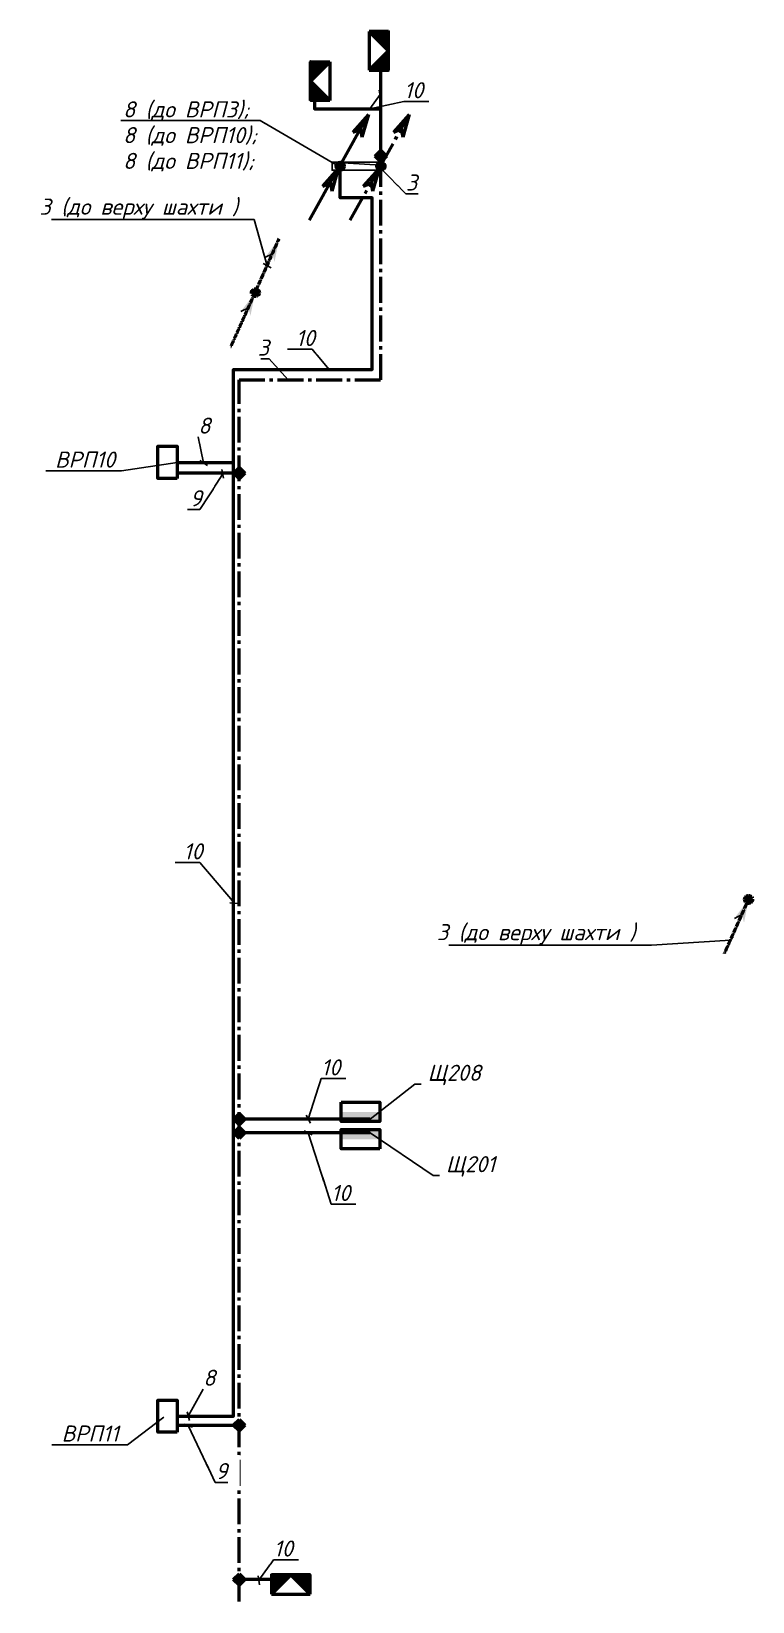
# Model space of a CAD drawing. Header units: millimetres. Extents: x 0 to 878967, y 0 to 534985.
# Drawn here: x 426578 to 448981, y 221474 to 270246 of the extents above; entities that cross this region are included whole.
import ezdxf
from ezdxf import colors
from ezdxf.entities.mleader import LeaderData, LeaderLine
from ezdxf.math import Vec2, Vec3

# ---------------------------------------------------------------- set-up
doc = ezdxf.new("R2010")
doc.units = ezdxf.units.MM
doc.linetypes.add('DASHED', pattern=[9.525, 6.35, -3.175])
doc.linetypes.add('gost6', pattern=[12, 8, -1.5, 1, -1.5])
doc.layers.get('Defpoints').update_dxf_attribs({"color": 140})
for name, color, linetype, lineweight in [('E_Позначення', 7, 'Continuous', 15), ('E_Щити', 5, 'Continuous', 50), ('Заземл.провідник', 96, 'Continuous', 50), ('Заземлення', 7, 'gost6', 50), ('Маркування електро ліній', 7, 'Continuous', 18)]:
    doc.layers.add(name, color=color, linetype=linetype, lineweight=lineweight)
doc.styles.add('ISO', font='isocpeui.ttf')
doc.styles.get("Standard").update_dxf_attribs({"font": 'arial.ttf'})

# ---------------------------------------------------------------- blocks, each defined once
blk = doc.blocks.new('*U5')
at = {"lineweight": 40}
h = blk.add_hatch(color=0, dxfattribs=at)
h.dxf.hatch_style = 1
h.paths.add_polyline_path([(300, 150), (-300, 150), (-300, 0), (300, 0)])
at = {"color": 0}
blk.add_lwpolyline([(-300, 300), (300, 300), (300, 0), (-300, 0)], close=True, dxfattribs=at)
blk = doc.blocks.new('_None')
blk = doc.blocks.new('*U95')
at = {"lineweight": -2}
h = blk.add_hatch(color=0, dxfattribs=at)
h.paths.add_polyline_path([(8.77, 16.13), (3.9, 10.61), (6.34, 11.65)])
h.paths.add_polyline_path([(8.77, 16.13), (6.34, 11.65), (6.79, 9.05)])
h = blk.add_hatch(color=0, dxfattribs=at)
edge = h.paths.add_edge_path()
edge.add_arc((0.07, 0), 1.28, 0, 360)
h = blk.add_hatch(color=0, dxfattribs=at)
h.paths.add_polyline_path([(-0.47, -0.71), (-5.33, -6.22), (-2.9, -5.18)])
h.paths.add_polyline_path([(-0.47, -0.71), (-2.9, -5.18), (-2.45, -7.79)])
at = {"color": 0, "lineweight": -2}
for p, q in [((0, 0), (8.77, 16.13)), ((8.77, 16.13), (3.9, 10.61)), ((8.77, 16.13), (6.79, 9.05)), ((3.9, 10.61), (6.34, 11.65)), ((6.34, 11.65), (6.79, 9.05)), ((-9.24, -16.84), (-0.47, -0.71)), ((-0.47, -0.71), (-5.33, -6.22)), ((-0.47, -0.71), (-2.45, -7.79)), ((-5.33, -6.22), (-2.9, -5.18)), ((-2.9, -5.18), (-2.45, -7.79))]:
    blk.add_line(p, q, dxfattribs=at)
blk.add_circle((0.11, 0), 1.24, dxfattribs=at)
blk = doc.blocks.new('_Oblique')
at = {"color": 0, "linetype": 'ByBlock', "lineweight": -2}
blk.add_line((-0.5, -0.5), (0.5, 0.5), dxfattribs=at)
blk = doc.blocks.new('61420040')
at = {"lineweight": 50}
for p, q in [((0, 0), (6, 0)), ((0, -3), (3, 0)), ((0, -1.92), (1.92, 0)), ((0, -2.59), (2.59, 0)), ((0, -2.68), (2.68, 0)), ((0, -3), (3, 0)), ((0, -3), (0, 0)), ((0, -1.52), (1.52, 0)), ((0, -1.61), (1.61, 0)), ((3, 0), (6, -3)), ((6, -1.54), (4.46, 0)), ((6, -1.49), (4.51, 0)), ((6, -1.45), (4.55, 0)), ((6, -1.36), (4.64, 0)), ((6, -1.31), (4.69, 0)), ((6, -1.27), (4.73, 0)), ((6, -1.22), (4.78, 0)), ((6, -1.18), (4.82, 0)), ((6, -1.13), (4.87, 0)), ((6, -1), (5, 0)), ((6, -0.95), (5.05, 0)), ((6, -0.91), (5.09, 0)), ((6, -0.86), (5.14, 0)), ((6, -0.82), (5.18, 0)), ((6, -0.77), (5.23, 0)), ((6, -0.68), (5.32, 0)), ((6, -0.59), (5.41, 0)), ((6, -0.55), (5.45, 0)), ((6, -0.5), (5.5, 0)), ((6, -0.46), (5.54, 0)), ((6, -0.41), (5.59, 0)), ((6, -0.37), (5.63, 0)), ((6, -0.32), (5.68, 0)), ((6, -0.28), (5.72, 0)), ((6, -0.23), (5.77, 0)), ((6, -0.19), (5.81, 0)), ((6, -0.14), (5.86, 0)), ((6, -0.1), (5.9, 0)), ((6, -0.05), (5.95, 0)), ((6, -0.01), (5.99, 0)), ((6, 0), (6, -3)), ((0, -1.87), (1.87, 0)), ((0, -1.96), (1.96, 0)), ((0, -2.01), (2.01, 0)), ((0, -2.05), (2.05, 0)), ((0, -2.1), (2.1, 0)), ((0, -2.14), (2.14, 0)), ((0, -2.19), (2.19, 0)), ((0, -2.23), (2.23, 0)), ((0, -2.28), (2.28, 0)), ((0, -2.32), (2.32, 0)), ((0, -2.37), (2.37, 0)), ((0, -2.41), (2.41, 0)), ((0, -2.46), (2.46, 0)), ((0, -2.5), (2.5, 0)), ((0, -2.55), (2.55, 0)), ((0, -2.64), (2.64, 0)), ((0, -2.73), (2.73, 0)), ((0, -2.77), (2.77, 0)), ((0, -2.82), (2.82, 0)), ((0, -2.86), (2.86, 0)), ((0, -2.91), (2.91, 0)), ((0, -2.95), (2.95, 0)), ((0, -0.03), (0.03, 0)), ((0, -0.08), (0.08, 0)), ((0, -0.12), (0.12, 0)), ((0, -0.17), (0.17, 0)), ((0, -0.21), (0.21, 0)), ((0, -0.26), (0.26, 0)), ((0, -0.3), (0.3, 0)), ((0, -0.35), (0.35, 0)), ((0, -0.39), (0.39, 0)), ((0, -0.44), (0.44, 0)), ((0, -0.48), (0.48, 0)), ((0, -0.53), (0.53, 0)), ((0, -0.57), (0.57, 0)), ((0, -0.62), (0.62, 0)), ((0, -0.66), (0.66, 0)), ((0, -0.71), (0.71, 0)), ((0, -0.75), (0.75, 0)), ((0, -0.8), (0.8, 0)), ((0, -0.84), (0.84, 0)), ((0, -0.89), (0.89, 0)), ((0, -0.93), (0.93, 0)), ((0, -0.98), (0.98, 0)), ((0, -1.02), (1.02, 0)), ((0, -1.07), (1.07, 0)), ((0, -1.11), (1.11, 0)), ((0, -1.16), (1.16, 0)), ((0, -1.2), (1.2, 0)), ((0, -1.25), (1.25, 0)), ((0, -1.29), (1.29, 0)), ((0, -1.34), (1.34, 0)), ((0, -1.38), (1.38, 0)), ((0, -1.43), (1.43, 0)), ((0, -1.47), (1.47, 0)), ((0, -1.56), (1.56, 0)), ((0, -1.65), (1.65, 0)), ((0, -1.69), (1.69, 0)), ((0, -1.74), (1.74, 0)), ((0, -1.78), (1.78, 0)), ((0, -1.83), (1.83, 0)), ((6, -2.97), (3.03, 0)), ((6, -2.93), (3.07, 0)), ((6, -2.88), (3.12, 0)), ((6, -2.84), (3.16, 0)), ((6, -2.79), (3.21, 0)), ((6, -2.75), (3.25, 0)), ((6, -2.7), (3.3, 0)), ((6, -2.66), (3.34, 0)), ((6, -2.61), (3.39, 0)), ((6, -2.57), (3.43, 0)), ((6, -2.52), (3.48, 0)), ((6, -2.48), (3.52, 0)), ((6, -2.43), (3.57, 0)), ((6, -2.39), (3.61, 0)), ((6, -2.34), (3.66, 0)), ((6, -2.3), (3.7, 0)), ((6, -2.25), (3.75, 0)), ((6, -2.21), (3.79, 0)), ((6, -2.16), (3.84, 0)), ((6, -2.12), (3.88, 0)), ((6, -2.07), (3.93, 0)), ((6, -2.03), (3.97, 0)), ((6, -1.98), (4.02, 0)), ((6, -1.94), (4.06, 0)), ((6, -1.89), (4.11, 0)), ((6, -1.85), (4.15, 0)), ((6, -1.8), (4.2, 0)), ((6, -1.76), (4.24, 0)), ((6, -1.71), (4.29, 0)), ((6, -1.67), (4.33, 0)), ((6, -1.63), (4.37, 0)), ((6, -1.58), (4.42, 0)), ((6, -1.4), (4.6, 0)), ((6, -1.09), (4.91, 0)), ((6, -1.04), (4.96, 0)), ((6, -0.73), (5.27, 0)), ((6, -0.64), (5.36, 0)), ((6, -3), (0, -3))]:
    blk.add_line(p, q, dxfattribs=at)

msp = doc.modelspace()

# ---------------------------------------------------------------- hatches: boundary and pattern name
at = {"layer": 'Заземлення'}
h = msp.add_hatch(color=256, dxfattribs=at)
h.paths.add_polyline_path([(434273.2, 263806.6), (433831.3, 263218.8), (434065.5, 263341.2)])
h.paths.add_polyline_path([(434273.2, 263806.6), (434065.5, 263341.2), (434130.8, 263085.1)])
h = msp.add_hatch(color=256, dxfattribs=at)
edge = h.paths.add_edge_path()
edge.add_arc((433532.3, 262130.5), 127.6, 4.48211, 364.48211)
at = {"layer": 'Заземлення', "ltscale": 100}
h = msp.add_hatch(color=256, dxfattribs=at)
h.dxf.hatch_style = 1
h.paths.add_polyline_path([(433203.9, 256525.4), (433027.1, 256702.2), (432850.3, 256525.4), (433027.1, 256348.7)])
at = {"layer": 'Заземлення'}
h = msp.add_hatch(color=256, dxfattribs=at)
edge = h.paths.add_edge_path()
edge.add_arc((448853, 243284), 127.6, 4.48211, 364.48211)
at = {"layer": 'Заземлення', "ltscale": 100}
h = msp.add_hatch(color=256, dxfattribs=at)
h.dxf.hatch_style = 1
h.paths.add_polyline_path([(433203.9, 236458.5), (433027.1, 236635.3), (432850.3, 236458.5), (433027.1, 236281.8)])
h = msp.add_hatch(color=256, dxfattribs=at)
h.dxf.hatch_style = 1
h.paths.add_polyline_path([(433203.9, 236037.5), (433027.1, 236214.2), (432850.3, 236037.5), (433027.1, 235860.7)])
h = msp.add_hatch(color=256, dxfattribs=at)
h.dxf.hatch_style = 1
h.paths.add_polyline_path([(433203.9, 222156.4), (433027.1, 222333.2), (432850.3, 222156.4), (433027.1, 221979.6)])

# ---------------------------------------------------------------- linework, layer by layer
at = {"layer": 'Defpoints'}
msp.add_lwpolyline([(437520.3, 265933.5), (435920.3, 265933.5), (435920.3, 266183.5), (437520.3, 266183.5), (437520.3, 265933.5), (437421.5, 266087.3), (435920.3, 266183.5)], dxfattribs=at)
at = {"layer": 'Заземл.провідник', "lineweight": -2}
msp.add_line((433831.3, 263218.8), (434065.5, 263341.2), dxfattribs=at)
at = {"layer": 'Заземл.провідник', "color": 50, "ltscale": 50}
for points in [[(437431.4, 266072), (437431.4, 269199.9)], [(435372, 268127.9), (435372, 267838.2), (437431.4, 267838.2)], [(433027.1, 222170.5), (434366.6, 222170.5)]]:
    msp.add_lwpolyline(points, dxfattribs=at)
at = {"layer": 'Заземлення'}
msp.add_line((433524.9, 262130), (434273.2, 263806.6), dxfattribs=at)
at = {"layer": 'Заземлення', "ltscale": 100}
for points in [[(432850.3, 256525.4), (433027.1, 256702.2), (433203.9, 256525.4), (433027.1, 256348.7)], [(432850.3, 236458.5), (433027.1, 236635.3), (433203.9, 236458.5), (433027.1, 236281.8)], [(432850.3, 236037.5), (433027.1, 236214.2), (433203.9, 236037.5), (433027.1, 235860.7)], [(432850.3, 222156.4), (433027.1, 222333.2), (433203.9, 222156.4), (433027.1, 221979.6)]]:
    msp.add_lwpolyline(points, close=True, dxfattribs=at)
at = {"layer": 'Заземлення'}
for centre in [(433536.1, 262130.8), (448856.8, 243284.3)]:
    msp.add_circle(centre, 123.8, dxfattribs=at)

# ---------------------------------------------------------------- block references
at = {"yscale": 200, "zscale": 200}
for p, xscale, rotation in [((437669.4, 269045.8), -200, 270), ((435251, 268097.5), 200, 90.00000000000001)]:
    msp.add_blockref('61420040', p, dxfattribs=dict(at, xscale=xscale, rotation=rotation))
at = {"xscale": -200, "yscale": 200, "zscale": 200}
msp.add_blockref('61420040', (435238.3, 222303.5), dxfattribs=at)
at = {"layer": 'E_Щити', "xscale": 2, "yscale": 2, "zscale": 2}
msp.add_blockref('*U5', (436801.4, 236383.5), dxfattribs=at)
at = {"layer": 'E_Щити', "xscale": 2, "yscale": 2, "zscale": 2, "rotation": 180}
msp.add_blockref('*U5', (436801.4, 236133.5), dxfattribs=at)
at = {"layer": 'Заземл.провідник', "linetype": 'DASHED', "ltscale": 30, "xscale": 100, "yscale": 100, "zscale": 100, "rotation": 359.4821066003499}
msp.add_blockref('*U95', (436159.7, 266058.8), dxfattribs=at)
at = {"layer": 'Заземлення', "ltscale": 100, "xscale": 100, "yscale": 100, "zscale": 100, "rotation": 359.4821066003499}
msp.add_blockref('*U95', (437424, 266058.8), dxfattribs=at)

# ---------------------------------------------------------------- leaders
at = {"layer": 'E_Позначення', "color": 7, "lineweight": 9}
ml = msp.add_multileader_mtext('Standard', dxfattribs=at)
ml.set_content('ВРП10', color=7, style='ISO')
ml.set_leader_properties()
ml.set_arrow_properties(name='NONE')
ml.build(insert=Vec2(0, 0))
ml.multileader.update_dxf_attribs({"has_text_frame": 1, "text_left_attachment_type": 7, "text_right_attachment_type": 8, "dogleg_length": 100, "arrow_head_size": 200})
ctx = ml.context
ctx.base_point, ctx.char_height, ctx.arrow_head_size, ctx.landing_gap_size, ctx.plane_origin = Vec3(427164.5, 256695.3), 500, 200, 100, Vec3(378461.9, 260340.1)
ctx.left_attachment, ctx.right_attachment, ctx.text_align_type = 7, 8, 2
notes = []
notes.append((ctx, [(0, (1, 1, 0), (429378.9, 256595.3), (-1, 0), 100, [(0, [(431102.5, 256857.6)], 0, [])])]))
ctx.mtext.insert, ctx.mtext.alignment, ctx.mtext.line_spacing_factor, ctx.mtext.flow_direction = Vec3(429178.9, 257195.3), 3, 0.72, 5
ctx.mtext.has_bg_fill, ctx.mtext.bg_color, ctx.mtext.bg_scale_factor, ctx.mtext.bg_transparency, ctx.mtext.use_window_bg_color = 1, -1027028792, 1.5, 0, 1
ml = msp.add_multileader_mtext('Standard', dxfattribs=at)
ml.set_content('ВРП11', color=7, style='ISO')
ml.set_leader_properties()
ml.set_arrow_properties(name='NONE')
ml.build(insert=Vec2(0, 0))
ml.multileader.update_dxf_attribs({"has_text_frame": 1, "text_left_attachment_type": 7, "text_right_attachment_type": 8, "dogleg_length": 100, "arrow_head_size": 200})
ctx = ml.context
ctx.base_point, ctx.char_height, ctx.arrow_head_size, ctx.landing_gap_size, ctx.plane_origin = Vec3(427416.5, 226443.1), 500, 200, 100, Vec3(313960.6, 224323.3)
ctx.left_attachment, ctx.right_attachment = 7, 8
notes.append((ctx, [(0, (1, 1, 0), (429567.7, 226343.1), (-1, 0), 100, [(0, [(430686.4, 227207.2)], 0, [])])]))
ctx.mtext.insert, ctx.mtext.line_spacing_factor, ctx.mtext.flow_direction = Vec3(427516.5, 226943.1), 0.72, 5
ctx.mtext.has_bg_fill, ctx.mtext.bg_color, ctx.mtext.bg_scale_factor, ctx.mtext.bg_transparency, ctx.mtext.use_window_bg_color = 1, -1027028792, 1.5, 0, 1
at = {"layer": 'Маркування електро ліній'}
ml = msp.add_multileader_mtext('Standard', dxfattribs=at)
ml.set_content('{\\fISOCPEUR|b0|i1|c0|p34;10}', color=256)
ml.set_leader_properties()
ml.set_arrow_properties(name='OBLIQUE')
ml.build(insert=Vec2(0, 0))
ml.multileader.update_dxf_attribs({"text_left_attachment_type": 6, "text_right_attachment_type": 6, "dogleg_length": 0.72, "arrow_head_size": 200})
ctx = ml.context
ctx.base_point, ctx.char_height, ctx.arrow_head_size, ctx.landing_gap_size, ctx.plane_origin = Vec3(434787.3, 260371.3), 500, 200, 4, Vec3(467436.4, 247126.8)
ctx.left_attachment, ctx.right_attachment = 6, 6
notes.append((ctx, [(1, (1, 1, 0), (435299.4, 260371.3), (-1, 0), 0.72, [(0, [(435831.6, 259741.7)], 0, [])])]))
ctx.mtext.insert, ctx.mtext.line_spacing_factor, ctx.mtext.flow_direction = Vec3(434791.3, 260971.3), 0.96, 5
ctx.mtext.has_bg_fill, ctx.mtext.bg_color, ctx.mtext.bg_scale_factor, ctx.mtext.bg_transparency, ctx.mtext.use_window_bg_color = 1, -1023410167, 1.5, 0, 1
ml = msp.add_multileader_mtext('Standard', dxfattribs=at)
ml.set_content('{\\fISOCPEUR|b0|i1|c0|p34;10}', color=256)
ml.set_leader_properties()
ml.set_arrow_properties(name='OBLIQUE')
ml.build(insert=Vec2(0, 0))
ml.multileader.update_dxf_attribs({"text_left_attachment_type": 6, "text_right_attachment_type": 6, "dogleg_length": 0.36, "arrow_head_size": 200})
ctx = ml.context
ctx.base_point, ctx.char_height, ctx.arrow_head_size, ctx.landing_gap_size, ctx.plane_origin = Vec3(431298.5, 244427.7), 500, 200, 4, Vec3(496092.5, 217938.8)
ctx.left_attachment, ctx.right_attachment = 6, 6
notes.append((ctx, [(1, (1, 1, 0), (431810.6, 244427.7), (-1, 0), 0.72, [(0, [(432883, 243168.5)], 0, [])])]))
ctx.mtext.insert, ctx.mtext.line_spacing_factor, ctx.mtext.flow_direction = Vec3(431302.5, 245027.7), 0.96, 5
ctx.mtext.has_bg_fill, ctx.mtext.bg_color, ctx.mtext.bg_scale_factor, ctx.mtext.bg_transparency, ctx.mtext.use_window_bg_color = 1, -1023410167, 1.5, 0, 1
ml = msp.add_multileader_mtext('Standard', dxfattribs=at)
ml.set_content('{\\fISOCPEUR|b0|i1|c0|p34;3\\fISOCPEUR|b0|i1|c204|p34; (до верху шахти )}', color=256)
ml.set_leader_properties()
ml.set_arrow_properties(name='OBLIQUE')
ml.build(insert=Vec2(0, 0))
ml.multileader.update_dxf_attribs({"text_left_attachment_type": 6, "text_right_attachment_type": 6, "dogleg_length": 0.72, "arrow_head_size": 200})
ctx = ml.context
ctx.base_point, ctx.char_height, ctx.arrow_head_size, ctx.landing_gap_size, ctx.plane_origin = Vec3(439171.5, 241867.3), 500, 200, 4, Vec3(456067.2, 231864.5)
ctx.left_attachment, ctx.right_attachment = 6, 6
notes.append((ctx, [(1, (1, 1, 0), (445840.8, 241867.3), (-1, 0), 0.72, [(1, [(448289.6, 242013.5)], 0, [])])]))
ctx.mtext.insert, ctx.mtext.line_spacing_factor, ctx.mtext.flow_direction = Vec3(439175.5, 242517.3), 0.96, 5
ctx.mtext.has_bg_fill, ctx.mtext.bg_color, ctx.mtext.bg_scale_factor, ctx.mtext.bg_transparency, ctx.mtext.use_window_bg_color = 1, -1023410167, 1.5, 0, 1
for ctx, leaders in notes:
    for number, flags, end, landing, length, lines in leaders:
        leader = LeaderData()
        leader.index, (leader.has_last_leader_line, leader.has_dogleg_vector, leader.attachment_direction) = number, flags
        leader.last_leader_point, leader.dogleg_vector, leader.dogleg_length = Vec3(end), Vec3(landing), length
        for number, points, colour, breaks in lines:
            line = LeaderLine()
            line.index, line.vertices, line.color, line.breaks = number, Vec3.list(points), colors.encode_raw_color(colour), breaks
            leader.lines.append(line)
        ctx.leaders.append(leader)

# ---------------------------------------------------------------- next in the draw order: hatches: boundary and pattern name
at = {"layer": 'Заземлення'}
h = msp.add_hatch(color=256, dxfattribs=at)
h.paths.add_polyline_path([(448856.8, 243284.3), (448414.9, 242696.5), (448649.1, 242818.9)])
h.paths.add_polyline_path([(448856.8, 243284.3), (448649.1, 242818.9), (448714.4, 242562.8)])

# ---------------------------------------------------------------- next in the draw order: linework, layer by layer
at = {"layer": 'E_Щити'}
for points in [[(431102.5, 256357.6), (430502.5, 256357.6), (430502.5, 257357.6), (431102.5, 257357.6)], [(431102.5, 226733.5), (430502.5, 226733.5), (430502.5, 227733.5), (431102.5, 227733.5)]]:
    msp.add_lwpolyline(points, close=True, dxfattribs=at)
at = {"layer": 'Заземл.провідник', "lineweight": -2}
msp.add_line((448414.9, 242696.5), (448649.1, 242818.9), dxfattribs=at)
at = {"layer": 'Заземл.провідник', "color": 50, "ltscale": 50}
msp.add_lwpolyline([(432853.7, 256843.8), (431102.5, 256843.8)], dxfattribs=at)
at = {"layer": 'Заземл.провідник', "linetype": 'DASHED', "ltscale": 50}
msp.add_lwpolyline([(432853.7, 256843.8), (431102.5, 256843.8)], dxfattribs=at)
at = {"layer": 'Заземлення'}
msp.add_line((448108.5, 241607.7), (448856.8, 243284.3), dxfattribs=at)

# ---------------------------------------------------------------- next in the draw order: leaders
at = {"layer": 'E_Позначення', "color": 7, "lineweight": 9}
ml = msp.add_multileader_mtext('Standard', dxfattribs=at)
ml.set_content('Щ208', color=7, style='ISO')
ml.set_leader_properties()
ml.set_arrow_properties(name='NONE')
ml.build(insert=Vec2(0, 0))
ml.multileader.update_dxf_attribs({"has_text_frame": 1, "text_left_attachment_type": 7, "text_right_attachment_type": 8, "dogleg_length": 100, "arrow_head_size": 400})
ctx = ml.context
ctx.base_point, ctx.char_height, ctx.arrow_head_size, ctx.landing_gap_size, ctx.plane_origin = Vec3(438685.5, 237548.9), 500, 400, 200, Vec3(328222.4, 235652)
ctx.left_attachment, ctx.right_attachment = 7, 8
notes = []
notes.append((ctx, [(1, (1, 1, 0), (438485.5, 237548.9), (1, 0), 200, [(0, [(437102.6, 236458.5)], 0, [])])]))
ctx.mtext.insert, ctx.mtext.line_spacing_factor, ctx.mtext.flow_direction = Vec3(438885.5, 238148.9), 0.72, 5
ctx.mtext.has_bg_fill, ctx.mtext.bg_color, ctx.mtext.bg_scale_factor, ctx.mtext.bg_transparency, ctx.mtext.use_window_bg_color = 1, -1027028792, 1.5, 0, 1
ml = msp.add_multileader_mtext('Standard', dxfattribs=at)
ml.set_content('Щ201', color=7, style='ISO')
ml.set_leader_properties()
ml.set_arrow_properties(name='NONE')
ml.build(insert=Vec2(0, 0))
ml.multileader.update_dxf_attribs({"has_text_frame": 1, "text_left_attachment_type": 7, "text_right_attachment_type": 8, "dogleg_length": 100, "arrow_head_size": 400})
ctx = ml.context
ctx.base_point, ctx.char_height, ctx.arrow_head_size, ctx.landing_gap_size, ctx.plane_origin = Vec3(439253.7, 234710.9), 500, 400, 200, Vec3(328222.4, 235227)
ctx.left_attachment, ctx.right_attachment = 7, 8
notes.append((ctx, [(1, (1, 1, 0), (439053.7, 234710.9), (1, 0), 200, [(0, [(437102.6, 236033.5)], 0, [])])]))
ctx.mtext.insert, ctx.mtext.line_spacing_factor, ctx.mtext.flow_direction = Vec3(439453.7, 235310.9), 0.72, 5
ctx.mtext.has_bg_fill, ctx.mtext.bg_color, ctx.mtext.bg_scale_factor, ctx.mtext.bg_transparency, ctx.mtext.use_window_bg_color = 1, -1027028792, 1.5, 0, 1
at = {"layer": 'Маркування електро ліній'}
ml = msp.add_multileader_mtext('Standard', dxfattribs=at)
ml.set_content('{\\fISOCPEUR|b0|i1|c204|p34;10}', color=256)
ml.set_leader_properties()
ml.set_arrow_properties(name='OBLIQUE')
ml.build(insert=Vec2(0, 0))
ml.multileader.update_dxf_attribs({"text_left_attachment_type": 6, "text_right_attachment_type": 6, "dogleg_length": 0.72, "arrow_head_size": 200})
ctx = ml.context
ctx.base_point, ctx.char_height, ctx.arrow_head_size, ctx.landing_gap_size, ctx.plane_origin = Vec3(438150.6, 268068.1), 500, 200, 4, Vec3(470426.1, 255106.2)
ctx.left_attachment, ctx.right_attachment = 6, 6
notes.append((ctx, [(0, (1, 1, 0), (438149.8, 268068.1), (1, 0), 0.72, [(1, [(437407.8, 268281.9), (437087.9, 267838.2)], 0, [])])]))
ctx.mtext.insert, ctx.mtext.defined_height, ctx.mtext.line_spacing_factor, ctx.mtext.flow_direction = Vec3(438154.6, 268668.1), 2.842170943040401e-14, 0.96, 5
ctx.mtext.has_bg_fill, ctx.mtext.bg_color, ctx.mtext.bg_scale_factor, ctx.mtext.bg_transparency, ctx.mtext.use_window_bg_color = 1, -1023410167, 1.5, 0, 1
ml = msp.add_multileader_mtext('Standard', dxfattribs=at)
ml.set_content('{\\fISOCPEUR|b0|i1|c0|p34;3\\fISOCPEUR|b0|i1|c204|p34; (до верху шахти )}', color=256)
ml.set_leader_properties()
ml.set_arrow_properties(name='OBLIQUE')
ml.build(insert=Vec2(0, 0))
ml.multileader.update_dxf_attribs({"text_left_attachment_type": 6, "text_right_attachment_type": 6, "dogleg_length": 0.72, "arrow_head_size": 200})
ctx = ml.context
ctx.base_point, ctx.char_height, ctx.arrow_head_size, ctx.landing_gap_size, ctx.plane_origin = Vec3(426823.7, 264401.4), 500, 200, 4, Vec3(442566.2, 250284.6)
ctx.left_attachment, ctx.right_attachment = 6, 6
notes.append((ctx, [(1, (1, 1, 0), (433493, 264401.4), (-1, 0), 0.72, [(1, [(433899.1, 262968.3)], 0, [])])]))
ctx.mtext.insert, ctx.mtext.line_spacing_factor, ctx.mtext.flow_direction = Vec3(426827.7, 265051.4), 0.96, 5
ctx.mtext.has_bg_fill, ctx.mtext.bg_color, ctx.mtext.bg_scale_factor, ctx.mtext.bg_transparency, ctx.mtext.use_window_bg_color = 1, -1023410167, 1.5, 0, 1
for ctx, leaders in notes:
    for number, flags, end, landing, length, lines in leaders:
        leader = LeaderData()
        leader.index, (leader.has_last_leader_line, leader.has_dogleg_vector, leader.attachment_direction) = number, flags
        leader.last_leader_point, leader.dogleg_vector, leader.dogleg_length = Vec3(end), Vec3(landing), length
        for number, points, colour, breaks in lines:
            line = LeaderLine()
            line.index, line.vertices, line.color, line.breaks = number, Vec3.list(points), colors.encode_raw_color(colour), breaks
            leader.lines.append(line)
        ctx.leaders.append(leader)

# ---------------------------------------------------------------- next in the draw order: hatches: boundary and pattern name
at = {"layer": 'Заземлення'}
h = msp.add_hatch(color=256, dxfattribs=at)
h.paths.add_polyline_path([(433524.9, 262130), (433083, 261542.2), (433317.2, 261664.6)])
h.paths.add_polyline_path([(433524.9, 262130), (433317.2, 261664.6), (433382.5, 261408.5)])

# ---------------------------------------------------------------- next in the draw order: linework, layer by layer
at = {"layer": 'Заземл.провідник', "lineweight": -2}
msp.add_line((433083, 261542.2), (433317.2, 261664.6), dxfattribs=at)
at = {"layer": 'Заземл.провідник', "linetype": 'DASHED', "ltscale": 50}
for points in [[(435372, 268127.9), (435372, 267838.2), (437431.4, 267838.2)], [(437102.6, 236458.5), (433027.1, 236458.5)]]:
    msp.add_lwpolyline(points, dxfattribs=at)
at = {"layer": 'Заземл.провідник', "color": 50, "ltscale": 50}
msp.add_lwpolyline([(437102.6, 236458.5), (433027.1, 236458.5)], dxfattribs=at)
at = {"layer": 'Заземлення'}
msp.add_line((432776.6, 260453.4), (433524.9, 262130), dxfattribs=at)

# ---------------------------------------------------------------- next in the draw order: leaders
at = {"layer": 'Маркування електро ліній'}
ml = msp.add_multileader_mtext('Standard', dxfattribs=at)
ml.set_content('{\\fISOCPEUR|b0|i1|c0|p34;10}', color=256)
ml.set_leader_properties()
ml.set_arrow_properties(name='OBLIQUE')
ml.build(insert=Vec2(0, 0))
ml.multileader.update_dxf_attribs({"text_left_attachment_type": 6, "text_right_attachment_type": 6, "dogleg_length": 0.36, "arrow_head_size": 200})
ctx = ml.context
ctx.base_point, ctx.char_height, ctx.arrow_head_size, ctx.landing_gap_size, ctx.plane_origin = Vec3(435576.4, 237717.8), 500, 200, 4, Vec3(498387.1, 211228.9)
ctx.left_attachment, ctx.right_attachment = 6, 6
notes = []
notes.append((ctx, [(0, (1, 1, 0), (435575.7, 237717.8), (1, 0), 0.72, [(0, [(435177.6, 236458.5)], 0, [])])]))
ctx.mtext.insert, ctx.mtext.line_spacing_factor, ctx.mtext.flow_direction = Vec3(435580.4, 238317.8), 0.96, 5
ctx.mtext.has_bg_fill, ctx.mtext.bg_color, ctx.mtext.bg_scale_factor, ctx.mtext.bg_transparency, ctx.mtext.use_window_bg_color = 1, -1023410167, 1.5, 0, 1
for ctx, leaders in notes:
    for number, flags, end, landing, length, lines in leaders:
        leader = LeaderData()
        leader.index, (leader.has_last_leader_line, leader.has_dogleg_vector, leader.attachment_direction) = number, flags
        leader.last_leader_point, leader.dogleg_vector, leader.dogleg_length = Vec3(end), Vec3(landing), length
        for number, points, colour, breaks in lines:
            line = LeaderLine()
            line.index, line.vertices, line.color, line.breaks = number, Vec3.list(points), colors.encode_raw_color(colour), breaks
            leader.lines.append(line)
        ctx.leaders.append(leader)

# ---------------------------------------------------------------- next in the draw order: leaders
ml = msp.add_multileader_mtext('Standard', dxfattribs=at)
ml.set_content('{\\fISOCPEUR|b0|i1|c0|p34;10}', color=256)
ml.set_leader_properties()
ml.set_arrow_properties(name='OBLIQUE')
ml.build(insert=Vec2(0, 0))
ml.multileader.update_dxf_attribs({"text_left_attachment_type": 6, "text_right_attachment_type": 6, "dogleg_length": 0.36, "arrow_head_size": 200})
ctx = ml.context
ctx.base_point, ctx.char_height, ctx.arrow_head_size, ctx.landing_gap_size, ctx.plane_origin = Vec3(435885.8, 233815.2), 500, 200, 4, Vec3(498387.1, 210803.9)
ctx.left_attachment, ctx.right_attachment = 6, 6
notes = []
notes.append((ctx, [(0, (1, 1, 0), (435885, 233815.2), (1, 0), 0.72, [(0, [(435177.6, 236033.5)], 0, [])])]))
ctx.mtext.insert, ctx.mtext.line_spacing_factor, ctx.mtext.flow_direction = Vec3(435889.8, 234415.2), 0.96, 5
ctx.mtext.has_bg_fill, ctx.mtext.bg_color, ctx.mtext.bg_scale_factor, ctx.mtext.bg_transparency, ctx.mtext.use_window_bg_color = 1, -1023410167, 1.5, 0, 1
for ctx, leaders in notes:
    for number, flags, end, landing, length, lines in leaders:
        leader = LeaderData()
        leader.index, (leader.has_last_leader_line, leader.has_dogleg_vector, leader.attachment_direction) = number, flags
        leader.last_leader_point, leader.dogleg_vector, leader.dogleg_length = Vec3(end), Vec3(landing), length
        for number, points, colour, breaks in lines:
            line = LeaderLine()
            line.index, line.vertices, line.color, line.breaks = number, Vec3.list(points), colors.encode_raw_color(colour), breaks
            leader.lines.append(line)
        ctx.leaders.append(leader)

# ---------------------------------------------------------------- next in the draw order: linework, layer by layer
at = {"layer": 'Заземл.провідник', "color": 50, "ltscale": 50}
for points in [[(431102.5, 227233.5), (432853.7, 227233.5), (432853.7, 259741.7), (437165.7, 259741.7), (437165.7, 265072.6), (436168.6, 265072.6), (436168.6, 266032.9)], [(437102.6, 236037.5), (433027.1, 236037.5)]]:
    msp.add_lwpolyline(points, dxfattribs=at)
at = {"layer": 'Заземл.провідник', "linetype": 'DASHED', "ltscale": 50}
for points in [[(431102.5, 227233.5), (432853.7, 227233.5), (432853.7, 259741.7), (437165.7, 259741.7), (437165.7, 265072.6), (436168.6, 265072.6), (436168.6, 266032.9)], [(437102.6, 236037.5), (433027.1, 236037.5)]]:
    msp.add_lwpolyline(points, dxfattribs=at)
at = {"layer": 'Заземлення', "ltscale": 100}
msp.add_lwpolyline([(433027.1, 221473.6), (433027.1, 259418), (437430.2, 259418), (437430.2, 265988.4)], dxfattribs=at)

# ---------------------------------------------------------------- next in the draw order: leaders
at = {"layer": 'Маркування електро ліній'}
ml = msp.add_multileader_mtext('Standard', dxfattribs=at)
ml.set_content('{\\fISOCPEUR|b0|i1|c0|p34;3}', color=256)
ml.set_leader_properties()
ml.set_arrow_properties(name='OBLIQUE')
ml.build(insert=Vec2(0, 0))
ml.multileader.update_dxf_attribs({"text_left_attachment_type": 6, "text_right_attachment_type": 6, "dogleg_length": 0.72, "arrow_head_size": 200})
ctx = ml.context
ctx.base_point, ctx.char_height, ctx.arrow_head_size, ctx.landing_gap_size, ctx.plane_origin = Vec3(438205.6, 265202.1), 500, 200, 4, Vec3(470481.2, 252240.2)
ctx.left_attachment, ctx.right_attachment = 6, 6
notes = []
notes.append((ctx, [(0, (1, 1, 0), (438204.9, 265202.1), (1, 0), 0.72, [(0, [(437430.2, 265988.4)], 0, [])])]))
ctx.mtext.insert, ctx.mtext.defined_height, ctx.mtext.line_spacing_factor, ctx.mtext.flow_direction = Vec3(438209.6, 265802.1), 2.842170943040401e-14, 0.96, 5
ctx.mtext.has_bg_fill, ctx.mtext.bg_color, ctx.mtext.bg_scale_factor, ctx.mtext.bg_transparency, ctx.mtext.use_window_bg_color = 1, -1023410167, 1.5, 0, 1
ml = msp.add_multileader_mtext('Standard', dxfattribs=at)
ml.set_content('{\\fISOCPEUR|b0|i1|c204|p34;3}', color=256)
ml.set_leader_properties()
ml.set_arrow_properties(name='OBLIQUE')
ml.build(insert=Vec2(0, 0))
ml.multileader.update_dxf_attribs({"text_left_attachment_type": 6, "text_right_attachment_type": 6, "dogleg_length": 0.72, "arrow_head_size": 200})
ctx = ml.context
ctx.base_point, ctx.char_height, ctx.arrow_head_size, ctx.landing_gap_size, ctx.plane_origin = Vec3(433602.3, 260073.9), 500, 200, 4, Vec3(466296.2, 247117.4)
ctx.left_attachment, ctx.right_attachment = 6, 6
notes.append((ctx, [(1, (1, 1, 0), (433965.6, 260073.9), (-1, 0), 0.72, [(0, [(434555.6, 259418)], 0, [])])]))
ctx.mtext.insert, ctx.mtext.width, ctx.mtext.line_spacing_factor, ctx.mtext.flow_direction = Vec3(433606.3, 260673.9), 251.705, 0.96, 5
ctx.mtext.has_bg_fill, ctx.mtext.bg_color, ctx.mtext.bg_scale_factor, ctx.mtext.bg_transparency, ctx.mtext.use_window_bg_color = 1, -1023410167, 1.5, 0, 1
ml = msp.add_multileader_mtext('Standard', dxfattribs=at)
ml.set_content('{\\fISOCPEUR|b0|i1|c0|p34;8}', color=256)
ml.set_leader_properties()
ml.set_arrow_properties(name='OBLIQUE')
ml.build(insert=Vec2(0, 0))
ml.multileader.update_dxf_attribs({"text_left_attachment_type": 6, "text_right_attachment_type": 6, "dogleg_length": 0.72, "arrow_head_size": 200})
ctx = ml.context
ctx.base_point, ctx.char_height, ctx.arrow_head_size, ctx.landing_gap_size, ctx.plane_origin = Vec3(431758.6, 257650.6), 500, 200, 4, Vec3(464106, 243139.4)
ctx.left_attachment, ctx.right_attachment = 6, 6
notes.append((ctx, [(0, (1, 1, 0), (431757.8, 257650.6), (1, 0), 0.72, [(0, [(431925.7, 256843.8)], 0, [])])]))
ctx.mtext.insert, ctx.mtext.width, ctx.mtext.line_spacing_factor, ctx.mtext.flow_direction = Vec3(431762.6, 258250.6), 1.591615728102624e-11, 0.96, 5
ctx.mtext.has_bg_fill, ctx.mtext.bg_color, ctx.mtext.bg_scale_factor, ctx.mtext.bg_transparency, ctx.mtext.use_window_bg_color = 1, -1023410167, 1.5, 0, 1
ml = msp.add_multileader_mtext('Standard', dxfattribs=at)
ml.set_content('{\\fISOCPEUR|b0|i1|c0|p34;8}', color=256)
ml.set_leader_properties()
ml.set_arrow_properties(name='OBLIQUE')
ml.build(insert=Vec2(0, 0))
ml.multileader.update_dxf_attribs({"text_left_attachment_type": 6, "text_right_attachment_type": 6, "dogleg_length": 0.36, "arrow_head_size": 200})
ctx = ml.context
ctx.base_point, ctx.char_height, ctx.arrow_head_size, ctx.landing_gap_size, ctx.plane_origin = Vec3(431912.6, 228076.7), 500, 200, 4, Vec3(496759.6, 199784.9)
ctx.left_attachment, ctx.right_attachment = 6, 6
notes.append((ctx, [(0, (1, 1, 0), (431911.9, 228076.7), (1, 0), 0.72, [(0, [(431452.4, 227233.5)], 0, [])])]))
ctx.mtext.insert, ctx.mtext.width, ctx.mtext.line_spacing_factor, ctx.mtext.flow_direction = Vec3(431916.6, 228676.7), 3.183231456205249e-11, 0.96, 5
ctx.mtext.has_bg_fill, ctx.mtext.bg_color, ctx.mtext.bg_scale_factor, ctx.mtext.bg_transparency, ctx.mtext.use_window_bg_color = 1, -1023410167, 1.5, 0, 1
ml = msp.add_multileader_mtext('Standard', dxfattribs=at)
ml.set_content('{\\fISOCPEUR|b0|i1|c204|p34;10}', color=256)
ml.set_leader_properties()
ml.set_arrow_properties(name='OBLIQUE')
ml.build(insert=Vec2(0, 0))
ml.multileader.update_dxf_attribs({"text_left_attachment_type": 6, "text_right_attachment_type": 6, "dogleg_length": 0.72, "arrow_head_size": 200})
ctx = ml.context
ctx.base_point, ctx.char_height, ctx.arrow_head_size, ctx.landing_gap_size, ctx.plane_origin = Vec3(434101.8, 222771.8), 500, 200, 4, Vec3(466377.4, 209809.9)
ctx.left_attachment, ctx.right_attachment = 6, 6
notes.append((ctx, [(0, (1, 1, 0), (434101.1, 222771.8), (1, 0), 0.72, [(1, [(433642.6, 222134.8)], 0, [])])]))
ctx.mtext.insert, ctx.mtext.defined_height, ctx.mtext.line_spacing_factor, ctx.mtext.flow_direction = Vec3(434105.8, 223371.8), 2.842170943040401e-14, 0.96, 5
ctx.mtext.has_bg_fill, ctx.mtext.bg_color, ctx.mtext.bg_scale_factor, ctx.mtext.bg_transparency, ctx.mtext.use_window_bg_color = 1, -1023410167, 1.5, 0, 1
for ctx, leaders in notes:
    for number, flags, end, landing, length, lines in leaders:
        leader = LeaderData()
        leader.index, (leader.has_last_leader_line, leader.has_dogleg_vector, leader.attachment_direction) = number, flags
        leader.last_leader_point, leader.dogleg_vector, leader.dogleg_length = Vec3(end), Vec3(landing), length
        for number, points, colour, breaks in lines:
            line = LeaderLine()
            line.index, line.vertices, line.color, line.breaks = number, Vec3.list(points), colors.encode_raw_color(colour), breaks
            leader.lines.append(line)
        ctx.leaders.append(leader)

# ---------------------------------------------------------------- next in the draw order: hatches: boundary and pattern name
at = {"layer": 'Заземлення', "ltscale": 100}
h = msp.add_hatch(color=256, dxfattribs=at)
h.dxf.hatch_style = 1
h.paths.add_polyline_path([(437608.1, 266373.3), (437431.4, 266550.1), (437254.6, 266373.3), (437431.4, 266196.5)])
h = msp.add_hatch(color=256, dxfattribs=at)
h.dxf.hatch_style = 1
h.paths.add_polyline_path([(433203.9, 226951.4), (433027.1, 227128.1), (432850.3, 226951.4), (433027.1, 226774.6)])

# ---------------------------------------------------------------- next in the draw order: linework, layer by layer
at = {"layer": 'Заземл.провідник', "linetype": 'DASHED', "ltscale": 50}
for points in [[(437431.4, 266072), (437431.4, 269199.9)], [(433027.1, 256525.4), (431102.5, 256525.4)], [(432993.4, 226938.2), (431068.8, 226938.2)], [(433027.1, 222170.5), (434366.6, 222170.5)]]:
    msp.add_lwpolyline(points, dxfattribs=at)
at = {"layer": 'Заземл.провідник', "color": 50, "ltscale": 50}
for points in [[(433027.1, 256525.4), (431102.5, 256525.4)], [(432993.4, 226938.2), (431068.8, 226938.2)]]:
    msp.add_lwpolyline(points, dxfattribs=at)
at = {"layer": 'Заземлення', "ltscale": 100}
for points in [[(437254.6, 266373.3), (437431.4, 266550.1), (437608.1, 266373.3), (437431.4, 266196.5)], [(432850.3, 226951.4), (433027.1, 227128.1), (433203.9, 226951.4), (433027.1, 226774.6)]]:
    msp.add_lwpolyline(points, close=True, dxfattribs=at)

# ---------------------------------------------------------------- next in the draw order: leaders
at = {"layer": 'Маркування електро ліній'}
ml = msp.add_multileader_mtext('Standard', dxfattribs=at)
ml.set_content('{\\fISOCPEUR|b0|i1|c204|p34;8 \\fISOCPEUR|b0|i1|c0|p34;(\\fISOCPEUR|b0|i1|c204|p34;до ВРП3\\fISOCPEUR|b0|i1|c0|p34;)\\fISOCPEUR|b0|i1|c204|p34;;\\P8 \\fISOCPEUR|b0|i1|c0|p34;(\\fISOCPEUR|b0|i1|c204|p34;до ВРП10\\fISOCPEUR|b0|i1|c0|p34;)\\fISOCPEUR|b0|i1|c204|p34;;\\P8 \\fISOCPEUR|b0|i1|c0|p34;(\\fISOCPEUR|b0|i1|c204|p34;до ВРП11\\fISOCPEUR|b0|i1|c0|p34;)\\fISOCPEUR|b0|i1|c204|p34;;}', color=256)
ml.set_leader_properties()
ml.set_arrow_properties(name='OBLIQUE')
ml.build(insert=Vec2(0, 0))
ml.multileader.update_dxf_attribs({"text_left_attachment_type": 6, "text_right_attachment_type": 6, "dogleg_length": 0.72, "arrow_head_size": 200})
ctx = ml.context
ctx.base_point, ctx.char_height, ctx.arrow_head_size, ctx.landing_gap_size, ctx.plane_origin = Vec3(429422.1, 267473.6), 500, 200, 4, Vec3(461458.2, 255215.4)
ctx.left_attachment, ctx.right_attachment = 6, 6
notes = []
notes.append((ctx, [(1, (1, 1, 0), (433687.2, 267473.6), (-1, 0), 0.72, [(0, [(436168.6, 266032.9)], 0, [])])]))
ctx.mtext.insert, ctx.mtext.line_spacing_factor, ctx.mtext.flow_direction = Vec3(429426.1, 268073.6), 0.96, 5
ctx.mtext.has_bg_fill, ctx.mtext.bg_color, ctx.mtext.bg_scale_factor, ctx.mtext.bg_transparency, ctx.mtext.use_window_bg_color = 1, -1023410167, 1.5, 0, 1
for ctx, leaders in notes:
    for number, flags, end, landing, length, lines in leaders:
        leader = LeaderData()
        leader.index, (leader.has_last_leader_line, leader.has_dogleg_vector, leader.attachment_direction) = number, flags
        leader.last_leader_point, leader.dogleg_vector, leader.dogleg_length = Vec3(end), Vec3(landing), length
        for number, points, colour, breaks in lines:
            line = LeaderLine()
            line.index, line.vertices, line.color, line.breaks = number, Vec3.list(points), colors.encode_raw_color(colour), breaks
            leader.lines.append(line)
        ctx.leaders.append(leader)

# ---------------------------------------------------------------- next in the draw order: leaders
ml = msp.add_multileader_mtext('Standard', dxfattribs=at)
ml.set_content('{\\fISOCPEUR|b0|i1|c0|p34;9}', color=256)
ml.set_leader_properties()
ml.set_arrow_properties(name='OBLIQUE')
ml.build(insert=Vec2(0, 0))
ml.multileader.update_dxf_attribs({"text_left_attachment_type": 6, "text_right_attachment_type": 6, "dogleg_length": 0.72, "arrow_head_size": 200})
ctx = ml.context
ctx.base_point, ctx.char_height, ctx.arrow_head_size, ctx.landing_gap_size, ctx.plane_origin = Vec3(431500.8, 255394.5), 500, 200, 4, Vec3(464124.3, 243888.8)
ctx.left_attachment, ctx.right_attachment = 6, 6
notes = []
notes.append((ctx, [(1, (1, 1, 0), (431811.8, 255394.5), (-1, 0), 0.72, [(0, [(432519.6, 256503.7)], 0, [])])]))
ctx.mtext.insert, ctx.mtext.line_spacing_factor, ctx.mtext.flow_direction = Vec3(431504.8, 255994.5), 0.96, 5
ctx.mtext.has_bg_fill, ctx.mtext.bg_color, ctx.mtext.bg_scale_factor, ctx.mtext.bg_transparency, ctx.mtext.use_window_bg_color = 1, -1023410167, 1.5, 0, 1
ml = msp.add_multileader_mtext('Standard', dxfattribs=at)
ml.set_content('{\\fISOCPEUR|b0|i1|c0|p34;9}', color=256)
ml.set_leader_properties()
ml.set_arrow_properties(name='OBLIQUE')
ml.build(insert=Vec2(0, 0))
ml.multileader.update_dxf_attribs({"text_left_attachment_type": 6, "text_right_attachment_type": 6, "dogleg_length": 0.36, "arrow_head_size": 200})
ctx = ml.context
ctx.base_point, ctx.char_height, ctx.arrow_head_size, ctx.landing_gap_size, ctx.plane_origin = Vec3(432291.5, 225176.5), 500, 200, 4, Vec3(497678.7, 202806.7)
ctx.left_attachment, ctx.right_attachment = 6, 6
notes.append((ctx, [(0, (1, 1, 0), (432290.7, 225176.5), (1, 0), 0.72, [(0, [(431448.1, 226938.2)], 0, [])])]))
ctx.mtext.insert, ctx.mtext.line_spacing_factor, ctx.mtext.flow_direction = Vec3(432295.5, 225776.5), 0.96, 5
ctx.mtext.has_bg_fill, ctx.mtext.bg_color, ctx.mtext.bg_scale_factor, ctx.mtext.bg_transparency, ctx.mtext.use_window_bg_color = 1, -1023410167, 1.5, 0, 1
for ctx, leaders in notes:
    for number, flags, end, landing, length, lines in leaders:
        leader = LeaderData()
        leader.index, (leader.has_last_leader_line, leader.has_dogleg_vector, leader.attachment_direction) = number, flags
        leader.last_leader_point, leader.dogleg_vector, leader.dogleg_length = Vec3(end), Vec3(landing), length
        for number, points, colour, breaks in lines:
            line = LeaderLine()
            line.index, line.vertices, line.color, line.breaks = number, Vec3.list(points), colors.encode_raw_color(colour), breaks
            leader.lines.append(line)
        ctx.leaders.append(leader)

doc.saveas('drawing.dxf')
